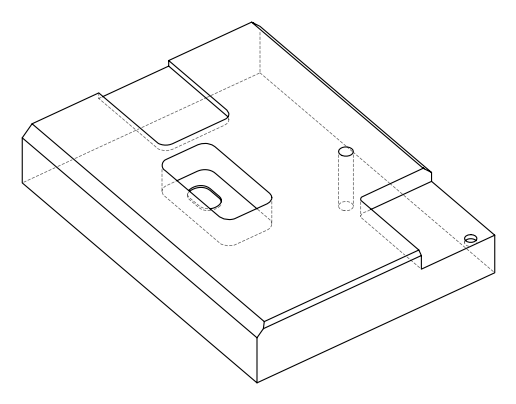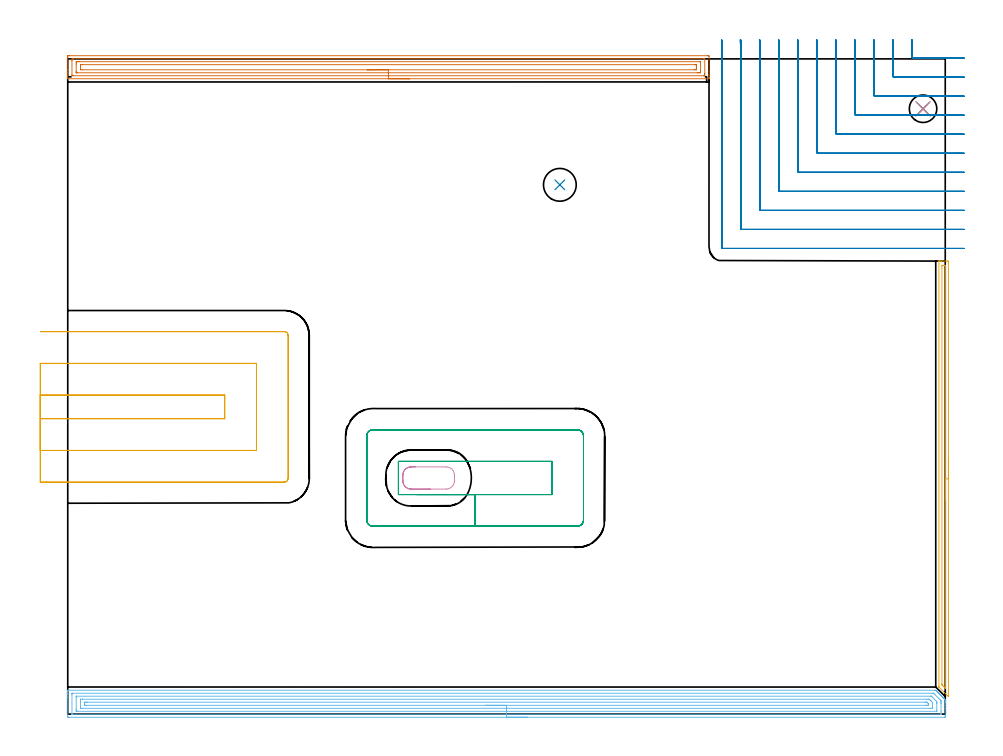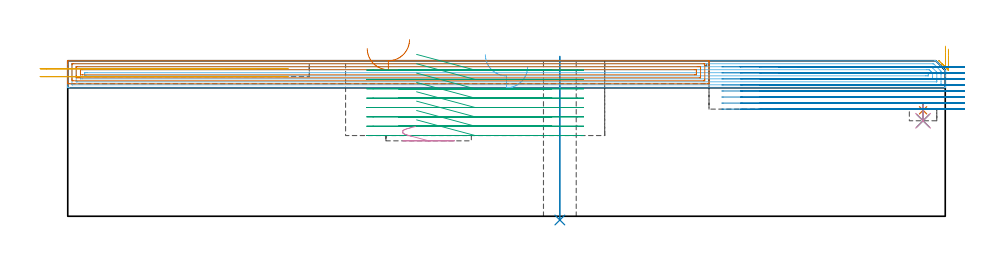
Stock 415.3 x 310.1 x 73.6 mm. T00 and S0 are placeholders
(PLAN: 11 operations, 8 tool changes, 67.2 min)
(1 SPOT_DRILL | STEP1POCKET | NXT0321_9005460120000 | 0.03 min | 2488 mm3)
(2 INDEXABLE_INSERT_DRILL_THROUGH_HOLE_FROM_SOLID | STEP1HOLE | NXT0302_002 | 0.31 min | 13857 mm3)
(3 DRILL_BLIND_HOLE_INTO_CENTER | STEP1POCKET | NXT0301_055 | 0.04 min | 269 mm3)
(4 DRILL_TO_ENLARGE_BLIND_HOLE | STEP1POCKET | UGT0301_374 | 0.04 min | 1001 mm3)
(5 AREA_MILL | FG_CHAMFER_SURFACE | UGT0205_001 | 3.44 min | 2150 mm3)
(6 AREA_MILL_1 | FG_CHAMFER_SURFACE_1 | UGT0205_001 | 16.82 min | 33961 mm3)
(7 AREA_MILL_2 | FG_CHAMFER_SURFACE_2 | UGT0205_001 | 9.97 min | 18400 mm3)
(8 MILL_CORNER_NOTCH_RECTANGULAR | CORNER_NOTCH_RECTANGULAR | NXT0201_011 | Follow Part, ap 3, ae 75% | 23.93 min | 241392 mm3)
(9 MILL_RECTANGULAR_POCKET | POCKET_RECTANGULAR_STRAIGHT | UGT0201_094 | Follow Part, ap 5, ae 75% | 8.69 min | 280041 mm3)
(10 MILL_RECTANGULAR_POCKET_1 | POCKET_RECTANGULAR_STRAIGHT_1 | NXT0201_012 | Follow Part, ap 4, ae 75% | 0.24 min | 2369 mm3)
(11 MILL_SLOT | SLOT_PARTIAL_RECTANGULAR | UGT0201_094 | Follow Part, ap 5, ae 75% | 3.68 min | 77738 mm3)
(TOOL NXT0321_9005460120000 | NC Spot Drill, 142deg, 12mm, Carbide, Uncoated | D12 PA142 FL30 Z2)
(TOOL NXT0302_002 | Index. Insert Drill 15.5mm [880-D1550L20-05] | D15.5 PA176 FL78 Z2)
(TOOL NXT0301_055 | Carbide Drill 8.4mm [860.1-0840-042A1-MM 2214] | D8.4 PA140 FL61 Z2)
(TOOL UGT0301_374 | Twist Drill Flat Bottom 13 mm | D13 PA180 FL101 Z2)
(TOOL UGT0205_001 | Chamfer Mill 20 x 3 x 45 deg. | D20 FL50 Z2)
(TOOL NXT0201_011 | ENDMILL 12mm [2P460-1200-NA 1630] | D12 FL38 Z6)
(TOOL UGT0201_094 | End mill 20 mm | D20 FL38 Z4)
(TOOL NXT0201_012 | ENDMILL 16mm [2P460-1600-NA 1630] | D16 FL38 Z6)
(OP 1 SPOT_DRILL)
G17 G21 G94 G90
T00 M6
G54
G17 G0 G90 X404.8 Y286.5 S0 M3
G43 Z83.6 H0
G94 G81 G98 Z50.14 F250. R53.7
G80
M5
M2
(OP 2 INDEXABLE_INSERT_DRILL_THROUGH_HOLE_FROM_SOLID)
G17 G21 G94 G90
T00 M6
G54
G17 G0 G90 X232.9 Y250.5 S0 M3
G43 Z83.6 H1
G94 G81 G98 Z-1.771 F250. R75.6
G80
M5
M2
(OP 3 DRILL_BLIND_HOLE_INTO_CENTER)
G17 G21 G94 G90
T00 M6
G54
G17 G0 G90 X404.8 Y286.5 S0 M3
G43 Z83.6 H1
G94 G81 G98 Z45.2 F250. R52.7
G80
M5
M2
(OP 4 DRILL_TO_ENLARGE_BLIND_HOLE)
G17 G21 G94 G90
T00 M6
G54
G17 G0 G90 X404.8 Y286.5 S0 M3
G43 Z83.6 H0
G94 G81 G98 Z45.2 F250. R52.7
G80
M5
M2
(OP 5 AREA_MILL)
G17 G21 G94 G90
T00 M6
G54
G17 G0 G90 X416.8 Y121.35 S1061 M3
G43 Z83.6 H0
Z79.1
G94 G1 Y121.312 Z78.229 F250.
Y121.198 Z77.364
Y121.009 Z76.512
Y120.747 Z75.68
Y120.413 Z74.874
Y120.01 Z74.1
Y119.541 Z73.364
Y119.01 Z72.672
Y118.421 Z72.029
Y117.778 Z71.44
Y117.086 Z70.909
Y116.35 Z70.44
Y115.576 Z70.037
Y114.77 Z69.703
Y113.938 Z69.441
Y113.086 Z69.252
Y112.222 Z69.138
Y111.35 Z69.1
X416.799 Y8.42 Z69.101
X416.794 Y8.317 Z69.104
X416.759 Y8.347 Z69.139
X416.66 Y8.44 Z69.238
X412.302 Y12.798 Z73.596
Y12.801 Z73.597
X412.3 Y12.818 Z73.6
Y214.26
X412.303 Y214.392 Z73.588
X412.313 Y214.4 Z73.578
X412.602 Z73.297
X413.112 Z72.786
X413.666 Z72.229
X415.711 Z70.187
X416.317 Y214.396 Z69.577
X416.79 Y214.391 Z69.105
X416.794 Y214.295 Z69.102
X416.799 Y213.815 Z69.101
X416.8 Y213.328 Z69.1
Y111.35
X415.386 Z70.514
X415.385 Y12.449 Z70.515
X415.382 Y12.283 Z70.518
X415.379 Y12.201 Z70.521
X415.375 Y12.186 Z70.525
X415.352 Y12.206 Z70.548
X415.283 Y12.271 Z70.617
X415.101 Y12.449 Z70.799
X414.55 Y13. Z71.35
X414.21 Y13.34 Z71.69
X413.865 Y13.69 Z72.035
X413.767 Y13.794 Z72.133
X413.721 Y13.846 Z72.179
X413.719 Y13.868 Z72.181
X413.717 Y13.972 Z72.183
X413.714 Y14.183 Z72.186
Y14.231
X413.715 Y212.033 Z72.185
X413.718 Y212.243 Z72.182
X413.721 Y212.348 Z72.179
X413.724 Y212.39 Z72.176
X413.822 Y212.392 Z72.078
X414.187 Y212.399 Z71.713
X414.55 Y212.4 Z71.35
X415.07 Z70.83
X415.276 Y212.397 Z70.624
X415.365 Y212.392 Z70.535
X415.378 Y212.39 Z70.522
X415.38 Y212.378 Z70.52
X415.383 Y212.337 Z70.517
X415.385 Y212.252 Z70.515
X415.386 Y111.35 Z70.514
Y110.478 Z70.552
Y109.613 Z70.666
Y108.762 Z70.855
Y107.93 Z71.117
Y107.124 Z71.451
Y106.35 Z71.854
Y105.614 Z72.323
Y104.922 Z72.854
Y104.279 Z73.443
Y103.69 Z74.086
Y103.158 Z74.779
Y102.69 Z75.514
Y102.287 Z76.288
Y101.953 Z77.094
Y101.691 Z77.926
Y101.502 Z78.778
Y101.388 Z79.643
Y101.35 Z80.514
G0 Z83.6
M5
M2
(OP 6 AREA_MILL_1)
G17 G21 G94 G90
T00 M6
G54
G17 G0 G90 X217.65 Y-1.5 S1061 M3
G43 Z83.6 H0
Z70.8
G94 G1 X217.612 Z69.928 F250.
X217.498 Z69.064
X217.309 Z68.212
X217.047 Z67.38
X216.713 Z66.574
X216.31 Z65.8
X215.842 Z65.064
X215.31 Z64.372
X214.721 Z63.729
X214.078 Z63.14
X213.386 Z62.609
X212.65 Z62.14
X211.876 Z61.737
X211.07 Z61.403
X210.238 Z61.141
X209.386 Z60.952
X208.522 Z60.838
X207.65 Z60.8
X0.631
X0.336 Y-1.497 Z60.802
X0.01 Y-1.492 Z60.806
X0. Y-1.162 Z61.136
Y8.022 Z70.317
Y9.441 Z71.737
Y9.807 Z72.102
Y10.539 Z72.839
Y10.807 Z73.106
X0.007 Y11.239 Z73.53
X0.01 Y11.297 Z73.588
X0.184 Y11.3 Z73.6
X410.198
X410.795 Y11.301 Z73.584
X410.929 Y11.173 Z73.468
X411.266 Y10.835 Z73.133
X411.403 Y10.699 Z72.995
X411.539 Y10.562 Z72.859
X411.711 Y10.39 Z72.688
X411.849 Y10.253 Z72.549
X411.987 Y10.115 Z72.412
X412.156 Y9.945 Z72.243
X412.295 Y9.807 Z72.103
X412.434 Y9.667 Z71.965
X412.601 Y9.5 Z71.798
X412.741 Y9.361 Z71.656
X412.881 Y9.22 Z71.518
X413.046 Y9.055 Z71.353
X413.188 Y8.915 Z71.21
X413.328 Y8.773 Z71.071
X413.491 Y8.61 Z70.908
X413.634 Y8.469 Z70.764
X413.775 Y8.326 Z70.624
X413.936 Y8.165 Z70.463
X414.08 Y8.022 Z70.318
X414.222 Y7.879 Z70.177
X414.381 Y7.72 Z70.018
X414.526 Y7.576 Z69.872
X414.669 Y7.432 Z69.729
X414.826 Y7.275 Z69.573
X414.972 Y7.13 Z69.426
X415.117 Y6.985 Z69.282
X415.264 Y6.837 Z69.134
X415.29 Y6.799 Z69.096
X415.3 Y6.764 Z69.063
Y6.724 Z69.024
Y6.078 Z68.378
Y5.346 Z67.641
Y4.088 Z66.385
Y2.67 Z64.965
Y-0.899 Z61.398
X415.298 Y-1.164 Z61.133
X415.29 Y-1.492 Z60.806
X414.962 Y-1.499 Z60.799
X207.65 Y-1.5 Z60.8
Y-0.086 Z62.214
X2.34
X2.182 Y-0.084 Z62.216
X2.077 Y-0.081 Z62.219
X2.009 Y-0.077 Z62.223
X2.006 Y-0.066 Z62.234
X2.003 Y-0.007 Z62.293
X2. Y0.411 Z62.711
Y9.333 Z71.633
X2.003 Y9.807 Z72.107
X2.006 Y9.858 Z72.158
X2.009 Y9.878 Z72.178
X2.103 Y9.881 Z72.181
X2.261 Y9.885 Z72.185
X409.304
X409.383 Y9.884 Z72.184
X409.541 Y9.879 Z72.179
X409.771 Y9.867 Z72.167
X409.837 Y9.807 Z72.107
X410.198 Y9.451 Z71.751
X412.881 Y6.769 Z69.069
X413.142 Y6.501 Z68.801
X413.27 Y6.368 Z68.668
X413.29 Y6.238 Z68.538
X413.298 Y5.822 Z68.122
X413.3 Y5.346 Z67.646
Y4.928 Z67.228
Y1.359 Z63.659
Y0.467 Z62.767
X413.297 Y-0.007 Z62.293
X413.294 Y-0.058 Z62.242
X413.291 Y-0.078 Z62.222
X413.197 Y-0.081 Z62.219
X413.039 Y-0.085 Z62.215
X207.65 Y-0.086 Z62.214
Y1.329 Z63.629
X4.657
X4.208 Y1.331 Z63.631
X4.058 Y1.333 Z63.633
X4.013 Y1.335 Z63.635
X4.008 Y1.432 Z63.732
X4.003 Y1.57 Z63.87
X4.001 Y1.777 Z64.077
X4. Y1.985 Z64.285
X4.001 Y8.022 Z70.322
X4.002 Y8.227 Z70.527
X4.01 Y8.436 Z70.736
X4.019 Y8.465 Z70.765
X4.04 Y8.467 Z70.767
X4.095 Y8.469 Z70.769
X4.208 Y8.471 Z70.771
X408.41
X408.56 Y8.47 Z70.77
X408.679 Y8.467 Z70.767
X408.714 Y8.465 Z70.765
X408.739 Y8.45 Z70.75
X408.789 Y8.403 Z70.703
X409.178 Y8.022 Z70.322
X409.304 Y7.897 Z70.197
X411.092 Y6.106 Z68.406
X411.273 Y5.915 Z68.215
X411.29 Y5.553 Z67.853
X411.296 Y5.346 Z67.646
X411.299 Y5.14 Z67.44
Y1.777 Z64.077
X411.298 Y1.573 Z63.873
X411.29 Y1.364 Z63.664
X411.281 Y1.335 Z63.635
X411.26 Y1.333 Z63.633
X411.205 Y1.33 Z63.63
X411.092 Y1.329 Z63.629
X207.65
Y2.743 Z65.043
X6.817
X6.06 Y2.748 Z65.048
X6.021 Y2.749 Z65.049
X6.01 Y2.786 Z65.086
X6.005 Y2.895 Z65.195
X6.002 Y3.116 Z65.416
X6. Y3.558 Z65.858
Y6.234 Z68.534
X6.002 Y6.682 Z68.982
X6.006 Y6.904 Z69.204
X6.01 Y7.014 Z69.314
X6.023 Y7.051 Z69.351
X6.074 Y7.053 Z69.353
X6.89 Y7.057 Z69.357
X6.964
X406.621
X407.515 Y7.056 Z69.356
X407.591 Y7.055 Z69.355
X407.686 Y7.05 Z69.35
X408.092 Y6.655 Z68.955
X408.305 Y6.446 Z68.746
X408.616 Y6.135 Z68.435
X408.819 Y5.929 Z68.229
X409.218 Y5.522 Z67.822
X409.29 Y5.431 Z67.731
X409.294 Y5.405 Z67.705
X409.3 Y5.35 Z67.65
Y3.566 Z65.866
X409.298 Y3.118 Z65.418
X409.294 Y2.896 Z65.196
X409.29 Y2.786 Z65.086
X409.277 Y2.749 Z65.049
X409.226 Y2.747 Z65.047
X408.41 Y2.743 Z65.043
X408.336
X207.65
Y4.157 Z66.457
X8.679 Y4.158 Z66.458
X8.078 Y4.161 Z66.461
X8.028 Y4.164 Z66.464
X8.01 Y4.172 Z66.472
X8.004 Y4.235 Z66.535
X8.002 Y4.454 Z66.754
X8. Y5.131 Z67.431
X8.001 Y5.346 Z67.646
X8.003 Y5.515 Z67.815
X8.007 Y5.6 Z67.9
X8.01 Y5.635 Z67.935
X8.084 Y5.637 Z67.937
X8.383 Y5.641 Z67.941
X8.679 Y5.643 Z67.943
X9.276
X405.727 Y5.642 Z67.942
X406.327 Y5.64 Z67.94
X406.621 Y5.636 Z67.936
X406.658 Y5.632 Z67.932
X406.7 Y5.594 Z67.894
X406.786 Y5.512 Z67.812
X406.952 Y5.346 Z67.646
X407.279 Y5.01 Z67.31
X407.296 Y4.673 Z66.973
X407.298 Y4.454 Z66.754
X407.297 Y4.285 Z66.585
X407.293 Y4.2 Z66.5
X407.29 Y4.165 Z66.465
X407.216 Y4.163 Z66.463
X406.917 Y4.159 Z66.459
X406.621 Y4.157 Z66.457
X406.025
X207.65
X206.778 Z66.495
X205.914 Z66.609
X205.062 Z66.798
X204.23 Z67.06
X203.424 Z67.394
X202.65 Z67.797
X201.914 Z68.265
X201.222 Z68.796
X200.579 Z69.386
X199.99 Z70.029
X199.458 Z70.721
X198.99 Z71.457
X198.587 Z72.231
X198.253 Z73.037
X197.991 Z73.869
X197.802 Z74.72
X197.688 Z75.585
X197.65 Z76.457
G0 Z83.6
M5
M2
(OP 7 AREA_MILL_2)
G17 G21 G94 G90
T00 M6
G54
G17 G0 G90 X161.75 Y300.7 S1061 M3
G43 Z83.6 H0
G94 G1 X161.712 Z82.728 F250.
X161.598 Z81.863
X161.409 Z81.012
X161.147 Z80.18
X160.813 Z79.374
X160.41 Z78.6
X159.942 Z77.864
X159.41 Z77.172
X158.821 Z76.529
X158.178 Z75.939
X157.486 Z75.408
X156.75 Z74.94
X155.976 Z74.537
X155.17 Z74.203
X154.338 Z73.941
X153.486 Z73.752
X152.622 Z73.638
X151.75 Z73.6
X0.183
X0.01 Y300.703 Z73.588
X0.007 Y300.745 Z73.546
X0. Y301.158 Z73.142
Y301.421 Z72.878
Y302.149 Z72.146
Y303.401 Z70.896
Y304.816 Z69.479
Y310.778 Z63.52
X0.002 Y311.04 Z63.257
X0.008 Y311.592 Z62.706
X0.073 Y311.594 Z62.704
X0.63 Y311.6 Z62.7
X302.87
X303.205 Y311.597 Z62.702
X303.49 Y311.592 Z62.706
X303.5 Y311.303 Z62.994
Y303.927 Z70.368
Y302.512 Z71.784
Y302.149 Z72.146
Y301.421 Z72.878
Y301.158 Z73.142
Y300.747 Z73.544
X303.491 Y300.703 Z73.588
X303.317 Y300.7 Z73.6
X151.75
Y302.114 Z72.186
X2.452 Y302.115 Z72.185
X2.418 Y302.116 Z72.184
X2.01 Y302.149 Z72.151
X2.001 Y302.563 Z71.737
X2. Y309.262 Z65.038
X2.001 Y309.677 Z64.623
X2.01 Y310.151 Z64.149
X2.386 Y310.184 Z64.116
X2.418 Y310.185 Z64.115
X301.048
X301.082 Y310.184 Z64.116
X301.49 Y310.151 Z64.149
X301.499 Y309.737 Z64.563
X301.5 Y303.038 Z71.262
X301.499 Y302.623 Z71.677
X301.49 Y302.149 Z72.151
X301.114 Y302.116 Z72.184
X301.082 Y302.115 Z72.185
X151.75 Y302.114 Z72.186
Y303.528 Z70.772
X4.607 Y303.529 Z70.771
X4.207 Y303.53 Z70.77
X4.073 Y303.533 Z70.767
X4.027 Y303.535 Z70.765
X4.01 Y303.54 Z70.76
X4.007 Y303.585 Z70.715
X4.003 Y303.721 Z70.579
X4.001 Y303.927 Z70.373
X4. Y304.133 Z70.167
Y307.689 Z66.611
X4.002 Y308.373 Z65.927
X4.005 Y308.574 Z65.726
X4.016 Y308.764 Z65.536
X4.207 Y308.767 Z65.533
X4.701 Y308.77 Z65.53
X5.101 Y308.771 Z65.529
X5.594 Y308.772 Z65.528
X298.893 Y308.771 Z65.529
X299.293 Y308.77 Z65.53
X299.427 Y308.767 Z65.533
X299.473 Y308.765 Z65.535
X299.49 Y308.76 Z65.54
X299.493 Y308.715 Z65.585
X299.497 Y308.578 Z65.722
X299.499 Y308.373 Z65.927
X299.5 Y308.167 Z66.133
Y304.611 Z69.689
X299.498 Y303.927 Z70.373
X299.495 Y303.726 Z70.574
X299.484 Y303.535 Z70.765
X299.293 Y303.533 Z70.767
X298.799 Y303.53 Z70.77
X298.399 Y303.529 Z70.771
X297.906 Y303.528 Z70.772
X151.75
Y304.943 Z69.357
X6.762
X6.092 Y304.948 Z69.352
X6.019 Y304.949 Z69.351
X6.01 Y305.042 Z69.258
X6.005 Y305.262 Z69.038
X6. Y305.701 Z68.599
Y306.59 Z67.71
Y306.595 Z67.705
X6.005 Y307.037 Z67.263
X6.01 Y307.257 Z67.043
X6.022 Y307.351 Z66.949
X6.127 Y307.353 Z66.947
X6.889 Y307.357 Z66.943
X7.017
X296.738
X297.408 Y307.352 Z66.948
X297.481 Y307.35 Z66.95
X297.49 Y307.257 Z67.043
X297.495 Y307.038 Z67.262
X297.5 Y306.599 Z67.701
Y305.71 Z68.59
X297.495 Y305.263 Z69.037
X297.49 Y305.043 Z69.257
X297.478 Y304.949 Z69.351
X297.373 Y304.947 Z69.353
X296.611 Y304.943 Z69.357
X296.483
X151.75
X150.878 Z69.395
X150.014 Z69.509
X149.162 Z69.698
X148.33 Z69.96
X147.524 Z70.294
X146.75 Z70.697
X146.014 Z71.166
X145.322 Z71.697
X144.679 Z72.286
X144.09 Z72.929
X143.558 Z73.622
X143.09 Z74.357
X142.687 Z75.131
X142.353 Z75.937
X142.091 Z76.769
X141.902 Z77.621
X141.788 Z78.486
X141.75 Z79.357
G0 Z83.6
M5
M2
(OP 8 MILL_CORNER_NOTCH_RECTANGULAR)
G17 G21 G94 G90
T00 M6
G54
G17 G0 G90 X399.458 Y319.1 S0 M3
G43 Z83.6 H1
Z70.737
G94 G1 X399.494 Y316.1 F250.
G2 X399.5 Y315.022 R90. F500.
G1 Y310.994
G3 X400.094 Y310.4 R0.6
G1 X421.293
X424.293 F250.
G0 Z83.6
X390.453 Y319.1
Z70.737
G1 X390.493 Y316.1
G2 X390.5 Y315.022 R81. F500.
G1 Y301.994
G3 X391.094 Y301.4 R0.6
G1 X421.3
X424.3 F250.
G0 Z83.6
X381.447 Y319.1
Z70.737
G1 X381.492 Y316.1
G2 X381.5 Y315.022 R72. F500.
G1 Y292.994
G3 X382.094 Y292.4 R0.6
G1 X421.3
X424.3 F250.
G0 Z83.6
X372.439 Y319.1
Z70.737
G1 X372.491 Y316.1
G2 X372.5 Y315.022 R63. F500.
G1 Y283.995
G3 X373.095 Y283.4 R0.6
G1 X421.3
X424.3 F250.
G0 Z83.6
X363.429 Y319.099
Z70.737
G1 X363.489 Y316.1
G2 X363.5 Y315.022 R54. F500.
G1 Y274.995
G3 X364.095 Y274.4 R0.6
G1 X421.3
X424.3 F250.
G0 Z83.6
X354.415 Y319.099
Z70.737
G1 X354.487 Y316.1
G2 X354.5 Y315.022 R45. F500.
G1 Y265.995
G3 X355.095 Y265.4 R0.6
G1 X421.3
X424.3 F250.
G0 Z83.6
X345.394 Y319.099
Z70.737
G1 X345.484 Y316.1
G2 X345.5 Y315.022 R36. F500.
G1 Y256.995
G3 X346.095 Y256.4 R0.6
G1 X421.3
X424.3 F250.
G0 Z83.6
X336.359 Y319.098
Z70.737
G1 X336.478 Y316.1
G2 X336.5 Y315.022 R27. F500.
G1 Y247.996
G3 X337.096 Y247.4 R0.6
G1 X421.3
X424.3 F250.
G0 Z83.6
X327.288 Y319.095
Z70.737
G1 X327.468 Y316.1
G2 X327.5 Y315.022 R18. F500.
G1 Y238.996
G3 X328.096 Y238.4 R0.6
G1 X421.3
X424.3 F250.
G0 Z83.6
X318.076 Y319.078
Z70.737
G1 X318.435 Y316.1
G2 X318.5 Y315.022 R9. F500.
G1 Y229.996
G3 X319.096 Y229.4 R0.6
G1 X421.3
X424.3 F250.
G0 Z83.6
X309.5 Y318.022
Z70.737
G1 Y315.022
Y220.996 F500.
G3 X310.096 Y220.4 R0.6
G1 X421.3
X424.3 F250.
G0 Z83.6
X399.499 Y319.1
Z67.875
G1 X399.5 Y316.1
Y310.994 F500.
G3 X400.094 Y310.4 R0.6
G1 X421.293
X424.293 F250.
G0 Z83.6
X390.499 Y319.1
Z67.875
G1 X390.5 Y316.1
Y310.994 F500.
Y301.994
G3 X391.094 Y301.4 R0.6
G1 X421.3
X424.3 F250.
G0 Z83.6
X381.499 Y319.1
Z67.875
G1 X381.5 Y316.1
Y301.994 F500.
Y292.994
G3 X382.094 Y292.4 R0.6
G1 X421.3
X424.3 F250.
G0 Z83.6
X372.499 Y319.1
Z67.875
G1 X372.5 Y316.1
Y292.994 F500.
Y283.995
G3 X373.095 Y283.4 R0.6
G1 X421.3
X424.3 F250.
G0 Z83.6
X363.499 Y319.1
Z67.875
G1 X363.5 Y316.1
Y283.995 F500.
Y274.995
G3 X364.095 Y274.4 R0.6
G1 X421.3
X424.3 F250.
G0 Z83.6
X354.499 Y319.1
Z67.875
G1 X354.5 Y316.1
Y274.995 F500.
Y265.995
G3 X355.095 Y265.4 R0.6
G1 X421.3
X424.3 F250.
G0 Z83.6
X345.498 Y319.1
Z67.875
G1 X345.5 Y316.1
Y265.995 F500.
Y256.996
G3 X346.096 Y256.4 R0.6
G1 X421.3
X424.3 F250.
G0 Z83.6
X336.498 Y319.1
Z67.875
G1 X336.5 Y316.1
Y256.996 F500.
Y247.996
G3 X337.096 Y247.4 R0.6
G1 X421.3
X424.3 F250.
G0 Z83.6
X327.497 Y319.1
Z67.875
G1 X327.5 Y316.1
Y247.996 F500.
Y238.996
G3 X328.096 Y238.4 R0.6
G1 X421.3
X424.3 F250.
G0 Z83.6
X318.493 Y319.1
Z67.875
G1 X318.5 Y316.1
Y238.996 F500.
Y229.996
G3 X319.096 Y229.4 R0.6
G1 X421.3
X424.3 F250.
G0 Z83.6
X309.5 Y319.079
Z67.875
G1 Y316.079
Y220.996 F500.
G3 X310.096 Y220.4 R0.6
G1 X421.3
X424.3 F250.
G0 Z83.6
X399.5 Y319.1
Z65.012
G1 Y316.1
Y310.994 F500.
G3 X400.094 Y310.4 R0.6
G1 X421.293
X424.293 F250.
G0 Z83.6
X390.5 Y319.1
Z65.012
G1 Y316.1
Y301.994 F500.
G3 X391.094 Y301.4 R0.6
G1 X421.3
X424.3 F250.
G0 Z83.6
X381.5 Y319.1
Z65.012
G1 Y316.1
Y292.994 F500.
G3 X382.094 Y292.4 R0.6
G1 X421.3
X424.3 F250.
G0 Z83.6
X372.5 Y319.1
Z65.012
G1 Y316.1
Y283.995 F500.
G3 X373.095 Y283.4 R0.6
G1 X421.3
X424.3 F250.
G0 Z83.6
X363.5 Y319.1
Z65.012
G1 Y316.1
Y274.995 F500.
G3 X364.095 Y274.4 R0.6
G1 X421.3
X424.3 F250.
G0 Z83.6
X354.5 Y319.1
Z65.012
G1 Y316.1
Y265.995 F500.
G3 X355.095 Y265.4 R0.6
G1 X421.3
X424.3 F250.
G0 Z83.6
X345.5 Y319.1
Z65.012
G1 Y316.1
Y256.996 F500.
G3 X346.096 Y256.4 R0.6
G1 X421.3
X424.3 F250.
G0 Z83.6
X336.5 Y319.1
Z65.012
G1 Y316.1
Y247.996 F500.
G3 X337.096 Y247.4 R0.6
G1 X421.3
X424.3 F250.
G0 Z83.6
X327.5 Y319.1
Z65.012
G1 Y316.1
Y238.996 F500.
G3 X328.096 Y238.4 R0.6
G1 X421.3
X424.3 F250.
G0 Z83.6
X318.5 Y319.1
Z65.012
G1 Y316.1
Y229.996 F500.
G3 X319.096 Y229.4 R0.6
G1 X421.3
X424.3 F250.
G0 Z83.6
X309.5 Y319.1
Z65.012
G1 Y316.1
Y220.996 F500.
G3 X310.096 Y220.4 R0.6
G1 X421.3
X424.3 F250.
G0 Z83.6
X399.5 Y319.1
Z62.15
G1 Y316.1
Y310.994 F500.
G3 X400.094 Y310.4 R0.6
G1 X421.293
X424.293 F250.
G0 Z83.6
X390.5 Y319.1
Z62.15
G1 Y316.1
Y301.994 F500.
G3 X391.094 Y301.4 R0.6
G1 X421.3
X424.3 F250.
G0 Z83.6
X381.5 Y319.1
Z62.15
G1 Y316.1
Y292.994 F500.
G3 X382.094 Y292.4 R0.6
G1 X421.3
X424.3 F250.
G0 Z83.6
X372.5 Y319.1
Z62.15
G1 Y316.1
Y283.995 F500.
G3 X373.095 Y283.4 R0.6
G1 X421.3
X424.3 F250.
G0 Z83.6
X363.5 Y319.1
Z62.15
G1 Y316.1
Y274.995 F500.
G3 X364.095 Y274.4 R0.6
G1 X421.3
X424.3 F250.
G0 Z83.6
X354.5 Y319.1
Z62.15
G1 Y316.1
Y265.995 F500.
G3 X355.095 Y265.4 R0.6
G1 X421.3
X424.3 F250.
G0 Z83.6
X345.5 Y319.1
Z62.15
G1 Y316.1
Y256.996 F500.
G3 X346.096 Y256.4 R0.6
G1 X421.3
X424.3 F250.
G0 Z83.6
X336.5 Y319.1
Z62.15
G1 Y316.1
Y247.996 F500.
G3 X337.096 Y247.4 R0.6
G1 X421.3
X424.3 F250.
G0 Z83.6
X327.5 Y319.1
Z62.15
G1 Y316.1
Y238.996 F500.
G3 X328.096 Y238.4 R0.6
G1 X421.3
X424.3 F250.
G0 Z83.6
X318.5 Y319.1
Z62.15
G1 Y316.1
Y229.996 F500.
G3 X319.096 Y229.4 R0.6
G1 X421.3
X424.3 F250.
G0 Z83.6
X309.5 Y319.1
Z62.15
G1 Y316.1
Y220.996 F500.
G3 X310.096 Y220.4 R0.6
G1 X421.3
X424.3 F250.
G0 Z83.6
X399.5 Y319.1
Z59.287
G1 Y316.1
Y310.994 F500.
G3 X400.094 Y310.4 R0.6
G1 X421.293
X424.293 F250.
G0 Z83.6
X390.5 Y319.1
Z59.287
G1 Y316.1
Y301.994 F500.
G3 X391.094 Y301.4 R0.6
G1 X421.3
X424.3 F250.
G0 Z83.6
X381.5 Y319.1
Z59.287
G1 Y316.1
Y292.994 F500.
G3 X382.094 Y292.4 R0.6
G1 X421.3
X424.3 F250.
G0 Z83.6
X372.5 Y319.1
Z59.287
G1 Y316.1
Y283.995 F500.
G3 X373.095 Y283.4 R0.6
G1 X421.3
X424.3 F250.
G0 Z83.6
X363.5 Y319.1
Z59.287
G1 Y316.1
Y274.995 F500.
G3 X364.095 Y274.4 R0.6
G1 X421.3
X424.3 F250.
G0 Z83.6
X354.5 Y319.1
Z59.287
G1 Y316.1
Y265.995 F500.
G3 X355.095 Y265.4 R0.6
G1 X421.3
X424.3 F250.
G0 Z83.6
X345.5 Y319.1
Z59.287
G1 Y316.1
Y256.996 F500.
G3 X346.096 Y256.4 R0.6
G1 X421.3
X424.3 F250.
G0 Z83.6
X336.5 Y319.1
Z59.287
G1 Y316.1
Y247.996 F500.
G3 X337.096 Y247.4 R0.6
G1 X421.3
X424.3 F250.
G0 Z83.6
X327.5 Y319.1
Z59.287
G1 Y316.1
Y238.996 F500.
G3 X328.096 Y238.4 R0.6
G1 X421.3
X424.3 F250.
G0 Z83.6
X318.5 Y319.1
Z59.287
G1 Y316.1
Y229.996 F500.
G3 X319.096 Y229.4 R0.6
G1 X421.3
X424.3 F250.
G0 Z83.6
X309.5 Y319.1
Z59.287
G1 Y316.1
Y220.996 F500.
G3 X310.096 Y220.4 R0.6
G1 X421.3
X424.3 F250.
G0 Z83.6
X399.5 Y319.1
Z56.425
G1 Y316.1
Y310.994 F500.
G3 X400.094 Y310.4 R0.6
G1 X421.293
X424.293 F250.
G0 Z83.6
X390.5 Y319.1
Z56.425
G1 Y316.1
Y301.994 F500.
G3 X391.094 Y301.4 R0.6
G1 X421.3
X424.3 F250.
G0 Z83.6
X381.5 Y319.1
Z56.425
G1 Y316.1
Y292.994 F500.
G3 X382.094 Y292.4 R0.6
G1 X421.3
X424.3 F250.
G0 Z83.6
X372.5 Y319.1
Z56.425
G1 Y316.1
Y283.995 F500.
G3 X373.095 Y283.4 R0.6
G1 X421.3
X424.3 F250.
G0 Z83.6
X363.5 Y319.1
Z56.425
G1 Y316.1
Y274.995 F500.
G3 X364.095 Y274.4 R0.6
G1 X421.3
X424.3 F250.
G0 Z83.6
X354.5 Y319.1
Z56.425
G1 Y316.1
Y265.995 F500.
G3 X355.095 Y265.4 R0.6
G1 X421.3
X424.3 F250.
G0 Z83.6
X345.5 Y319.1
Z56.425
G1 Y316.1
Y256.996 F500.
G3 X346.096 Y256.4 R0.6
G1 X421.3
X424.3 F250.
G0 Z83.6
X336.5 Y319.1
Z56.425
G1 Y316.1
Y247.996 F500.
G3 X337.096 Y247.4 R0.6
G1 X421.3
X424.3 F250.
G0 Z83.6
X327.5 Y319.1
Z56.425
G1 Y316.1
Y238.996 F500.
G3 X328.096 Y238.4 R0.6
G1 X421.3
X424.3 F250.
G0 Z83.6
X318.5 Y319.1
Z56.425
G1 Y316.1
Y229.996 F500.
G3 X319.096 Y229.4 R0.6
G1 X421.3
X424.3 F250.
G0 Z83.6
X309.5 Y319.1
Z56.425
G1 Y316.1
Y220.996 F500.
G3 X310.096 Y220.4 R0.6
G1 X421.3
X424.3 F250.
G0 Z83.6
X399.5 Y319.1
Z53.562
G1 Y316.1
Y310.994 F500.
G3 X400.094 Y310.4 R0.6
G1 X421.293
X424.293 F250.
G0 Z83.6
X390.5 Y319.1
Z53.562
G1 Y316.1
Y301.994 F500.
G3 X391.094 Y301.4 R0.6
G1 X421.3
X424.3 F250.
G0 Z83.6
X381.5 Y319.1
Z53.562
G1 Y316.1
Y292.994 F500.
G3 X382.094 Y292.4 R0.6
G1 X421.3
X424.3 F250.
G0 Z83.6
X372.5 Y319.1
Z53.562
G1 Y316.1
Y283.995 F500.
G3 X373.095 Y283.4 R0.6
G1 X421.3
X424.3 F250.
G0 Z83.6
X363.5 Y319.1
Z53.562
G1 Y316.1
Y274.995 F500.
G3 X364.095 Y274.4 R0.6
G1 X421.3
X424.3 F250.
G0 Z83.6
X354.5 Y319.1
Z53.562
G1 Y316.1
Y265.995 F500.
G3 X355.095 Y265.4 R0.6
G1 X421.3
X424.3 F250.
G0 Z83.6
X345.5 Y319.1
Z53.562
G1 Y316.1
Y256.996 F500.
G3 X346.096 Y256.4 R0.6
G1 X421.3
X424.3 F250.
G0 Z83.6
X336.5 Y319.1
Z53.562
G1 Y316.1
Y247.996 F500.
G3 X337.096 Y247.4 R0.6
G1 X421.3
X424.3 F250.
G0 Z83.6
X327.5 Y319.1
Z53.562
G1 Y316.1
Y238.996 F500.
G3 X328.096 Y238.4 R0.6
G1 X421.3
X424.3 F250.
G0 Z83.6
X318.5 Y319.1
Z53.562
G1 Y316.1
Y229.996 F500.
G3 X319.096 Y229.4 R0.6
G1 X421.3
X424.3 F250.
G0 Z83.6
X309.5 Y319.1
Z53.562
G1 Y316.1
Y220.996 F500.
G3 X310.096 Y220.4 R0.6
G1 X421.3
X424.3 F250.
G0 Z83.6
X399.5 Y319.1
Z50.7
G1 Y316.1
Y310.994 F500.
G3 X400.094 Y310.4 R0.6
G1 X421.293
X424.293 F250.
G0 Z83.6
X390.5 Y319.1
Z50.7
G1 Y316.1
Y301.994 F500.
G3 X391.094 Y301.4 R0.6
G1 X421.3
X424.3 F250.
G0 Z83.6
X381.5 Y319.1
Z50.7
G1 Y316.1
Y292.994 F500.
G3 X382.094 Y292.4 R0.6
G1 X421.3
X424.3 F250.
G0 Z83.6
X372.5 Y319.1
Z50.7
G1 Y316.1
Y283.995 F500.
G3 X373.095 Y283.4 R0.6
G1 X421.3
X424.3 F250.
G0 Z83.6
X363.5 Y319.1
Z50.7
G1 Y316.1
Y274.995 F500.
G3 X364.095 Y274.4 R0.6
G1 X421.3
X424.3 F250.
G0 Z83.6
X354.5 Y319.1
Z50.7
G1 Y316.1
Y265.995 F500.
G3 X355.095 Y265.4 R0.6
G1 X421.3
X424.3 F250.
G0 Z83.6
X345.5 Y319.1
Z50.7
G1 Y316.1
Y256.996 F500.
G3 X346.096 Y256.4 R0.6
G1 X421.3
X424.3 F250.
G0 Z83.6
X336.5 Y319.1
Z50.7
G1 Y316.1
Y247.996 F500.
G3 X337.096 Y247.4 R0.6
G1 X421.3
X424.3 F250.
G0 Z83.6
X327.5 Y319.1
Z50.7
G1 Y316.1
Y238.996 F500.
G3 X328.096 Y238.4 R0.6
G1 X421.3
X424.3 F250.
G0 Z83.6
X318.5 Y319.1
Z50.7
G1 Y316.1
Y229.996 F500.
G3 X319.096 Y229.4 R0.6
G1 X421.3
X424.3 F250.
G0 Z83.6
X309.5 Y319.1
Z50.7
G1 Y316.1
Y220.996 F500.
G3 X310.096 Y220.4 R0.6
G1 X421.3
X424.3 F250.
G0 Z83.6
M5
M2
(OP 9 MILL_RECTANGULAR_POCKET)
G17 G21 G94 G90
T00 M6
G54
G17 G0 G90 X165.09 Y103.9 S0 M3
G43 Z83.6 H0
Z76.6
G94 G1 X192.8 Z69.175 F250.
X229.1 F500.
Y119.6
X156.5
Y103.9
X192.8
Y88.9
X241.1
G3 X244.1 Y91.9 R3.
G1 Y131.6
G3 X241.1 Y134.6 R3.
G1 X144.5
G3 X141.5 Y131.6 R3.
G1 Y91.9
G3 X144.5 Y88.9 R3.
G1 X192.8
X193.8
G0 X165.09 Y103.9 Z72.175
G1 X192.8 Z64.75 F250.
X229.1 F500.
Y119.6
X156.5
Y103.9
X192.8
Y88.9
X241.1
G3 X244.1 Y91.9 R3.
G1 Y131.6
G3 X241.1 Y134.6 R3.
G1 X144.5
G3 X141.5 Y131.6 R3.
G1 Y91.9
G3 X144.5 Y88.9 R3.
G1 X192.8
X193.8
G0 X165.09 Y103.9 Z67.75
G1 X192.8 Z60.325 F250.
X229.1 F500.
Y119.6
X156.5
Y103.9
X192.8
Y88.9
X241.1
G3 X244.1 Y91.9 R3.
G1 Y131.6
G3 X241.1 Y134.6 R3.
G1 X144.5
G3 X141.5 Y131.6 R3.
G1 Y91.9
G3 X144.5 Y88.9 R3.
G1 X192.8
X193.8
G0 X165.09 Y103.9 Z63.325
G1 X192.8 Z55.9 F250.
X229.1 F500.
Y119.6
X156.5
Y103.9
X192.8
Y88.9
X241.1
G3 X244.1 Y91.9 R3.
G1 Y131.6
G3 X241.1 Y134.6 R3.
G1 X144.5
G3 X141.5 Y131.6 R3.
G1 Y91.9
G3 X144.5 Y88.9 R3.
G1 X192.8
X193.8
G0 X165.09 Y103.9 Z58.9
G1 X192.8 Z51.475 F250.
X229.1 F500.
Y119.6
X156.5
Y103.9
X192.8
Y88.9
X241.1
G3 X244.1 Y91.9 R3.
G1 Y131.6
G3 X241.1 Y134.6 R3.
G1 X144.5
G3 X141.5 Y131.6 R3.
G1 Y91.9
G3 X144.5 Y88.9 R3.
G1 X192.8
X193.8
G0 X165.09 Y103.9 Z54.475
G1 X192.8 Z47.05 F250.
X229.1 F500.
Y119.6
X156.5
Y103.9
X192.8
Y88.9
X241.1
G3 X244.1 Y91.9 R3.
G1 Y131.6
G3 X241.1 Y134.6 R3.
G1 X144.5
G3 X141.5 Y131.6 R3.
G1 Y91.9
G3 X144.5 Y88.9 R3.
G1 X192.8
X193.8
G0 X165.09 Y103.9 Z50.05
G1 X192.8 Z42.625 F250.
X229.1 F500.
Y119.6
X156.5
Y103.9
X192.8
Y88.9
X241.1
G3 X244.1 Y91.9 R3.
G1 Y131.6
G3 X241.1 Y134.6 R3.
G1 X144.5
G3 X141.5 Y131.6 R3.
G1 Y91.9
G3 X144.5 Y88.9 R3.
G1 X192.8
X193.8
G0 X165.09 Y103.9 Z45.625
G1 X192.8 Z38.2 F250.
X229.1 F500.
Y119.6
X156.5
Y103.9
X192.8
Y88.9
X241.1
G3 X244.1 Y91.9 R3.
G1 Y131.6
G3 X241.1 Y134.6 R3.
G1 X144.5
G3 X141.5 Y131.6 R3.
G1 Y91.9
G3 X144.5 Y88.9 R3.
G1 X192.8
X193.8
G0 Z83.6
M5
M2
(OP 10 MILL_RECTANGULAR_POCKET_1)
G17 G21 G94 G90
T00 M6
G54
G17 G0 G90 X164.582 Y117. S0 M3
G43 Z83.6 H1
Z42.49
G94 G1 X162.5 Z41.932 F250.
X162.302 Z41.879
X161.785 Y116.939 Z41.74
X161.28 Y116.809 Z41.6
X160.797 Y116.614 Z41.46
X160.344 Y116.356 Z41.321
X159.929 Y116.039 Z41.181
X159.561 Y115.671 Z41.041
X159.244 Y115.256 Z40.902
X158.986 Y114.803 Z40.762
X158.791 Y114.32 Z40.622
X158.661 Y113.815 Z40.482
X158.6 Y113.298 Z40.343
Y110.202 Z39.513
X158.661 Y109.685 Z39.374
X158.791 Y109.18 Z39.234
X158.986 Y108.697 Z39.094
X159.244 Y108.244 Z38.955
X159.561 Y107.829 Z38.815
X159.929 Y107.461 Z38.675
X160.344 Y107.144 Z38.536
X160.797 Y106.886 Z38.396
X161.28 Y106.691 Z38.256
X161.785 Y106.561 Z38.117
X162.302 Y106.5 Z37.977
X162.5 Z37.924
X170.8 Z35.7
X179.1 F500.
G3 X183. Y110.4 R3.9
G1 Y113.1
G3 X179.1 Y117. R3.9
G1 X162.5
G3 X158.6 Y113.1 R3.9
G1 Y110.4
G3 X162.5 Y106.5 R3.9
G1 X170.8
X171.8
G0 Z83.6
M5
M2
(OP 11 MILL_SLOT)
G17 G21 G94 G90
T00 M6
G54
G17 G0 G90 X-13. Y139.8 S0 M3
G43 Z83.6 H0
Z69.85
G94 G1 X-10. F250.
X74.3 F500.
Y151.
X-10.
X-13. F250.
Y124.8
X-10.
X89.3 F500.
Y166.
X-10.
X-13. F250.
Y109.8
X-10.
X102.5 F500.
G3 X104.3 Y111.6 R1.8
G1 Y179.2
G3 X102.5 Y181. R1.8
G1 X-10.
X-13. F250.
G0 Y139.8 Z66.1
G1 X-10.
X74.3 F500.
Y151.
X-10.
X-13. F250.
Y124.8
X-10.
X89.3 F500.
Y166.
X-10.
X-13. F250.
Y109.8
X-10.
X102.5 F500.
G3 X104.3 Y111.6 R1.8
G1 Y179.2
G3 X102.5 Y181. R1.8
G1 X-10.
X-13. F250.
G0 Z83.6
M5
M2
